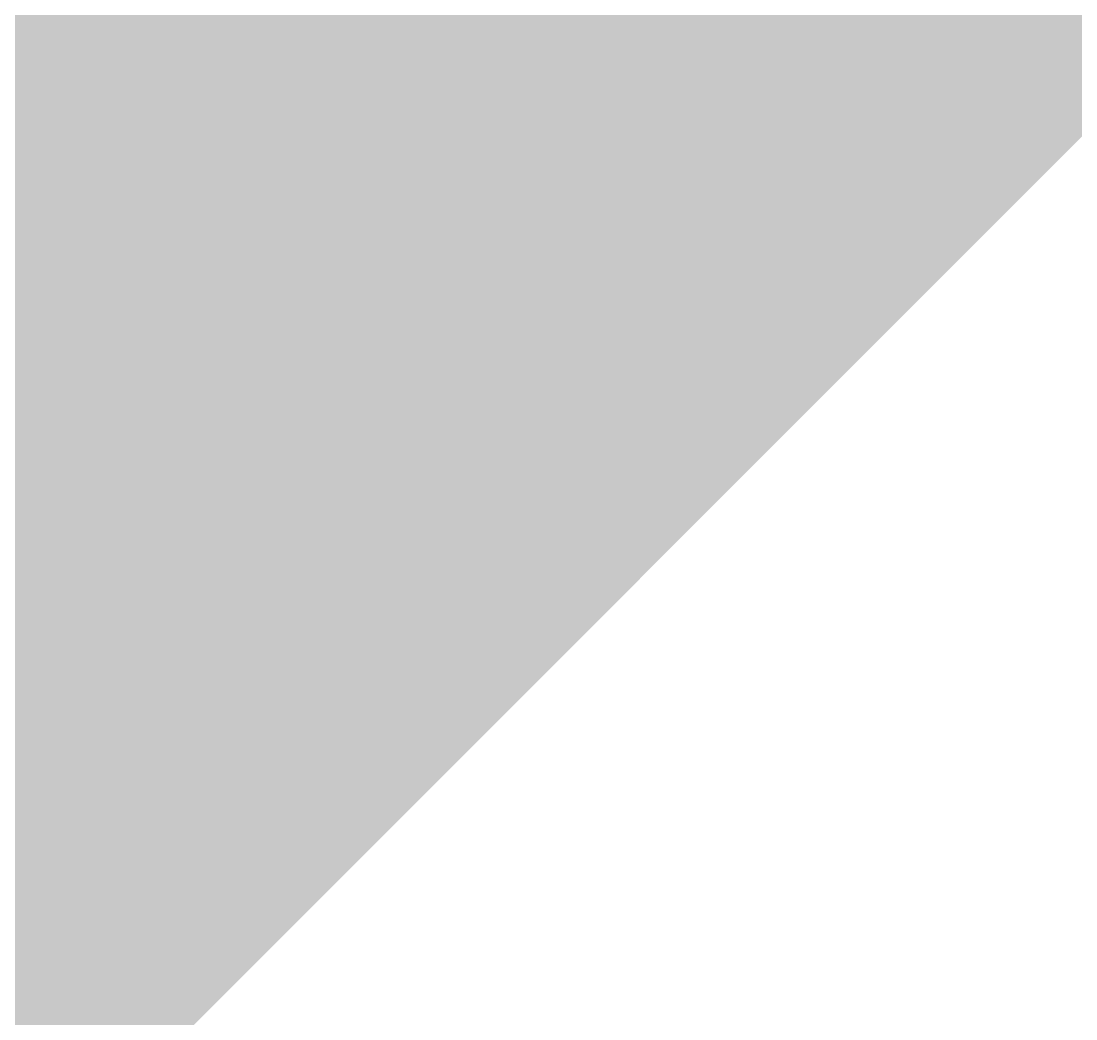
# Model space of a CAD drawing. Header units: inches. Extents: x -10205 to 13964, y -460 to 30702.
# Drawn here: x -2443.5393 to -2443.197, y 12088.0319 to 12088.3556 of the extents above; entities that cross this region are included whole.
import ezdxf

# ---------------------------------------------------------------- set-up
doc = ezdxf.new("R2010")
doc.units = ezdxf.units.IN
doc.header["$MEASUREMENT"] = 0
doc.layers.add('A-WALL-7', color=113, linetype='Continuous', lineweight=5)
doc.layers.add('A-WALL-PATT-5', color=111, linetype='Continuous', lineweight=9)

msp = doc.modelspace()

# ---------------------------------------------------------------- hatches: boundary and pattern name
at = {"layer": 'A-WALL-7'}
h = msp.add_hatch(color=256, dxfattribs=at)
h.paths.add_polyline_path([(-2634.03595, 12087.8394), (-2612.86124, 12087.8394), (-2612.86124, 12088.5894), (-2676.51124, 12088.5894), (-2676.51124, 12087.8394), (-2637.92374, 12087.8394)], flags=0)
h.paths.add_polyline_path([(-2100.32374, 12087.8394), (-2097.82374, 12087.8394), (-2097.82374, 12088.5894), (-2138.91124, 12088.5894), (-2138.91124, 12087.8394), (-2102.72374, 12087.8394)], flags=0)
h.paths.add_polyline_path([(-2214.96124, 12087.8394), (-2214.96124, 12088.5894), (-2281.51124, 12088.5894), (-2281.51124, 12087.8394), (-2274.91556, 12087.8394)], flags=0)
h.paths.add_polyline_path([(-2563.49874, 12087.8394), (-2563.41653, 12087.88219), (-2563.37374, 12087.8394), (-2551.99874, 12087.92398), (-2551.99874, 12087.9644), (-2455.04874, 12087.9644), (-2455.04874, 12087.8394), (-2443.67374, 12087.8394), (-2442.92374, 12088.5894), (-2572.86124, 12088.5894), (-2572.86124, 12087.8394)], flags=0)
h.paths.add_polyline_path([(-3094.11124, 12087.8394), (-3021.73624, 12087.8394), (-3021.73624, 12088.5894), (-3094.11124, 12088.5894)], flags=0)
h.paths.add_polyline_path([(-3134.74874, 12087.8394), (-3132.13624, 12087.8394), (-3132.13624, 12088.5894), (-3142.11124, 12088.5894), (-3142.11124, 12087.8394), (-3135.37374, 12087.8394)], flags=0)
h.paths.add_polyline_path([(-2442.92374, 12087.8394), (-2407.33624, 12087.8394), (-2407.33624, 12088.5894), (-2442.92374, 12088.5894), (-2442.92374, 12087.9644)], flags=0)
h.paths.add_polyline_path([(-3258.9506, 12087.8394), (-3252.13624, 12087.8394), (-3252.13624, 12088.5894), (-3367.71124, 12088.5894), (-3367.71124, 12087.8394), (-3307.35196, 12087.8394)], flags=0)
h.paths.add_polyline_path([(-3799.52228, 12087.8394), (-3751.14874, 12087.8394), (-3751.14874, 12088.5894), (-3829.97374, 12088.5894), (-3829.97374, 12087.8394), (-3801.98621, 12087.8394)], flags=0)
h.paths.add_polyline_path([(-3214.11124, 12087.8394), (-3180.13624, 12087.8394), (-3180.13624, 12088.5894), (-3214.11124, 12088.5894)], flags=0)
h.paths.add_polyline_path([(-2968.24874, 12087.8394), (-2906.53624, 12087.8394), (-2906.53624, 12088.5894), (-2983.71124, 12088.5894), (-2983.71124, 12087.8394), (-2971.74874, 12087.8394)], flags=0)
h.paths.add_polyline_path([(-2369.31124, 12087.8394), (-2319.53624, 12087.8394), (-2319.53624, 12088.5894), (-2369.31124, 12088.5894)], flags=0)
h.paths.add_polyline_path([(-3417.3078, 12087.8394), (-3405.73624, 12087.8394), (-3405.73624, 12088.5894), (-3444.51124, 12088.5894), (-3444.51124, 12087.8394), (-3422.12374, 12087.8394)], flags=0)
h.paths.add_polyline_path([(-2794.18476, 12087.8394), (-2791.33624, 12087.8394), (-2791.33624, 12088.5894), (-2868.51124, 12088.5894), (-2868.51124, 12087.8394), (-2816.87374, 12087.8394)], flags=0)
h.paths.add_polyline_path([(-2753.31124, 12087.8394), (-2714.53624, 12087.8394), (-2714.53624, 12088.5894), (-2753.31124, 12088.5894)], flags=0)
h.paths.add_polyline_path([(-3521.16164, 12087.8394), (-3482.53624, 12087.8394), (-3482.53624, 12088.5894), (-3674.91124, 12088.5894), (-3674.91124, 12087.8394), (-3573.08856, 12087.8394)], flags=0)
h.paths.add_polyline_path([(-3712.93624, 12087.8394), (-3712.93624, 12088.5894), (-3713.12374, 12088.5894), (-3713.12374, 12087.8394)], flags=0)
at = {"layer": 'A-WALL-PATT-5'}
h = msp.add_hatch(dxfattribs=at)
h.set_pattern_fill('FP_2', color=256, style=0, pattern_type=2)
h.set_pattern_definition([(0, (0, 0), (61.44, 15.36), [2.534, -43.546, 2.534, -43.546, -245.76]), (0, (0, 0), (61.44, 15.36), [-92.16, 2.534, -89.626, 2.534, -43.546, -107.52]), (0, (0, 0), (61.44, 15.36), [-230.4, 2.534, -28.186, 2.534, -74.266]), (120, (23.04, 7.68), (-44.02215, 45.5286), [2.534, -43.546, 2.534, -43.546, -245.76]), (120, (23.04, 7.68), (-44.02215, 45.5286), [-92.16, 2.534, -89.626, 2.534, -43.546, -107.52]), (120, (23.04, 7.68), (-44.02215, 45.5286), [-230.4, 2.534, -28.186, 2.534, -74.266]), (240, (30.72, 38.4), (-17.41785, -60.8886), [2.534, -43.546, 2.534, -43.546, -245.76]), (240, (30.72, 38.4), (-17.41785, -60.8886), [-92.16, 2.534, -89.626, 2.534, -43.546, -107.52]), (240, (30.72, 38.4), (-17.41785, -60.8886), [-230.4, 2.534, -28.186, 2.534, -74.266])])
h.paths.add_polyline_path([(-2443.39737, 11856.4019), (-2442.92374, 11856.4019), (-2442.92374, 12080.5894), (-2443.54874, 12080.5894), (-2443.54874, 11856.4019), (-2443.45316, 11856.4019)], flags=0)
h.paths.add_polyline_path([(-2443.54631, 12087.0894), (-2442.92374, 12087.0894), (-2442.92374, 12088.5894), (-2443.54874, 12087.9644), (-2443.54874, 12087.0894)], flags=0)

doc.saveas('drawing.dxf')
